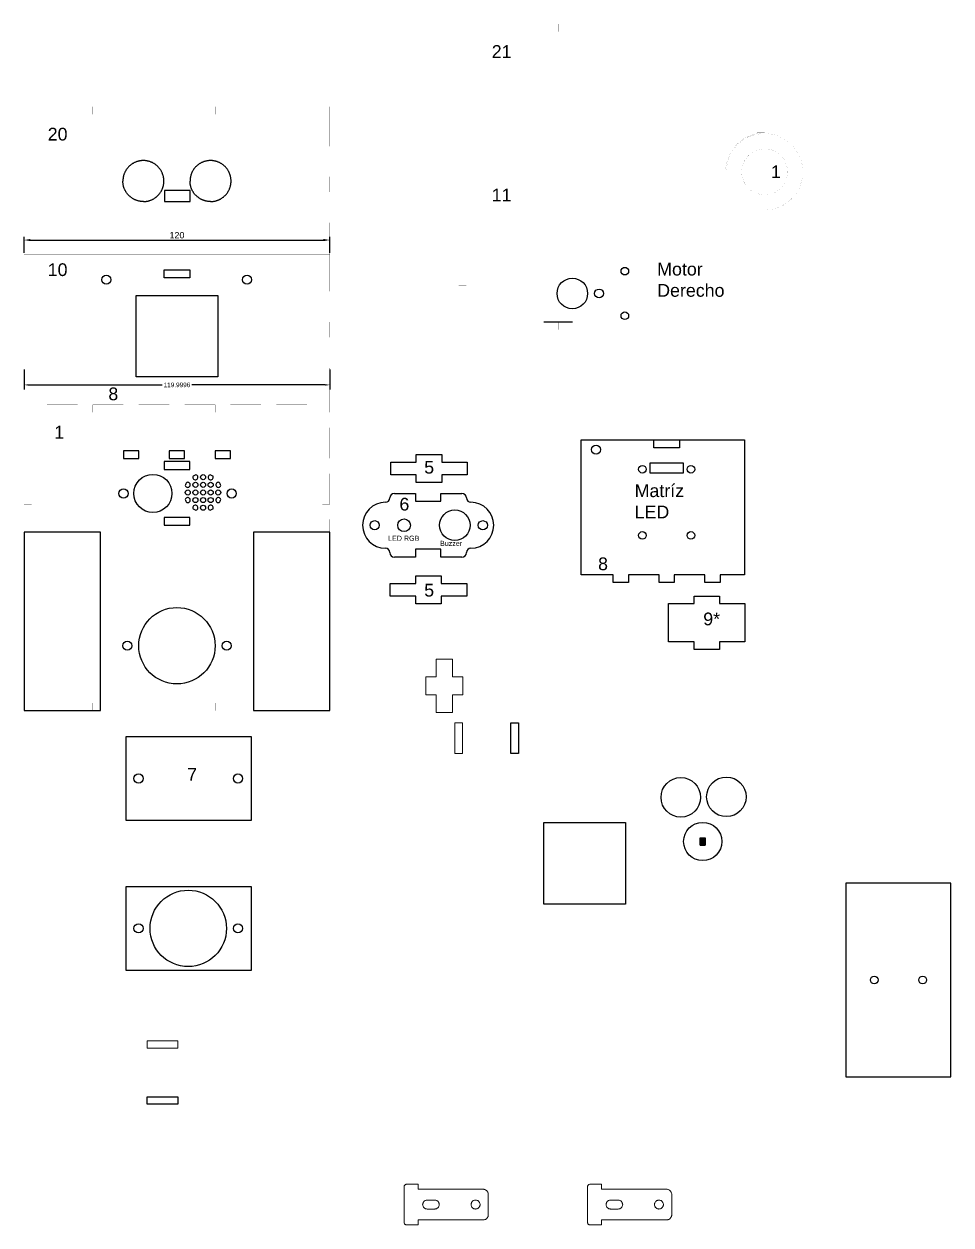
# Model space of a CAD drawing. Header units: millimetres. Extents: x 1937 to 3881, y 1046 to 2135.
# Drawn here: x 2409.4 to 2773.1, y 1142.7 to 1614.1 of the extents above; entities that cross this region are included whole.
import ezdxf

# ---------------------------------------------------------------- set-up
doc = ezdxf.new("R2010")
doc.units = ezdxf.units.MM
doc.layers.add('Layer 1', color=7, linetype='Continuous')
doc.layers.add('Make2D$visible$lines', color=7, linetype='Continuous', true_color=0x000000)
doc.styles.get("Standard").update_dxf_attribs({"font": 'arial.ttf'})
doc.dimstyles.new('ISO-25', dxfattribs={"dimtxt": 2.5, "dimasz": 2.5, "dimexe": 1.25, "dimexo": 0.625, "dimtad": 1, "dimtxsty": 'Standard', "dimcen": 2.5, "dimadec": 0, "dimazin": 0, "dimtfac": 1, "dimtmove": 0, "dimatfit": 3, "dimfxl": 1, "dimarcsym": 0})
doc.dimstyles.get("Standard").update_dxf_attribs({"dimtxt": 0.18, "dimasz": 0.18, "dimexe": 0.18, "dimexo": 0.0625, "dimgap": 0.09, "dimtad": 0, "dimtih": 1, "dimtoh": 1, "dimdec": 4, "dimzin": 0, "dimdsep": 46, "dimtxsty": 'Standard', "dimcen": 0.09, "dimadec": 0, "dimazin": 0, "dimtfac": 1, "dimtdec": 4, "dimtofl": 0, "dimtmove": 0, "dimatfit": 3, "dimfxl": 1, "dimtolj": 1, "dimtzin": 0, "dimarcsym": 0})

# ---------------------------------------------------------------- blocks, each defined once
blk = doc.blocks.new('*D1')
at = {"color": 0, "lineweight": -2, "transparency": 16777216}
for p, q in [((2409.38, 1478.47), (2409.38, 1470.61)), ((2529.38, 1478.47), (2529.38, 1470.61)), ((2411.18, 1472.41), (2463.52, 1472.41)), ((2527.58, 1472.41), (2475.24, 1472.41))]:
    blk.add_line(p, q, dxfattribs=at)
at = {"color": 0, "transparency": 16777216}
for points in [[(2411.18, 1472.71), (2411.18, 1472.11), (2409.38, 1472.41)], [(2527.58, 1472.71), (2527.58, 1472.11), (2529.38, 1472.41)]]:
    blk.add_solid(points, dxfattribs=at)
at = {"layer": 'Defpoints', "color": 0, "transparency": 16777216}
for p in [(2409.38, 1479.09), (2529.38, 1479.09), (2529.38, 1472.41)]:
    blk.add_point(p, dxfattribs=at)
at = {"color": 0, "transparency": 16777216, "insert": (2469.38, 1472.41), "char_height": 1.8, "attachment_point": 5}
blk.add_mtext('\\A1;119.9996', dxfattribs=at)
blk = doc.blocks.new('*D2')
at = {"color": 0, "lineweight": -2, "transparency": 16777216}
for p, q in [((2409.38, 1524.22), (2409.38, 1530.52)), ((2411.88, 1529.27), (2526.88, 1529.27)), ((2529.38, 1524.22), (2529.38, 1530.52))]:
    blk.add_line(p, q, dxfattribs=at)
at = {"color": 0, "transparency": 16777216}
for points in [[(2411.88, 1529.69), (2411.88, 1528.85), (2409.38, 1529.27)], [(2526.88, 1529.69), (2526.88, 1528.85), (2529.38, 1529.27)]]:
    blk.add_solid(points, dxfattribs=at)
at = {"layer": 'Defpoints', "color": 0, "transparency": 16777216}
for p in [(2529.38, 1529.27), (2409.38, 1523.59), (2529.38, 1523.59)]:
    blk.add_point(p, dxfattribs=at)
at = {"color": 0, "transparency": 16777216, "insert": (2469.38, 1531.16), "char_height": 2.5, "attachment_point": 5}
blk.add_mtext('120', dxfattribs=at)

msp = doc.modelspace()

# ---------------------------------------------------------------- hatches: boundary and pattern name
h = msp.add_hatch()
h.set_pattern_fill('PLASTI', color=5)
h.set_pattern_definition([(0, (2175.0358, 1384.6127), (0, 0.25), []), (0, (2175.0358, 1384.64395), (0, 0.25), []), (0, (2175.0358, 1384.6752), (0, 0.25), []), (0, (2175.0358, 1384.76895), (0, 0.25), [])])
h.paths.add_polyline_path([(2676.70358, 1294.6987), (2674.70358, 1294.6987), (2674.70358, 1291.6987), (2676.70358, 1291.6987)])
h = msp.add_hatch()
h.set_pattern_fill('HOUND', color=5)
h.set_pattern_definition([(0, (2175.03579, 1384.6127), (0.25, 0.0625), [1, -0.5]), (90, (2175.03579, 1384.6127), (-0.0625, -0.25), [1, -0.5])])
h.paths.add_polyline_path([(2676.70358, 1294.6987), (2674.70358, 1294.6987), (2674.70358, 1291.6987), (2676.70358, 1291.6987)])

# ---------------------------------------------------------------- linework, layer by layer
msp.add_line((2613.33431, 1497.15437), (2624.53431, 1497.15437))
at = {"color": 0, "const_width": 0.01764}
for points in [[(2699.98216, 1571.35437), (2696.98216, 1571.35437), (2696.98216, 1585.20337), (2699.98216, 1585.20337), (2699.98216, 1597.20537), (2696.98216, 1597.20537), (2696.98216, 1614.05437), (2690.98216, 1614.05437), (2690.98216, 1611.05437), (2678.98216, 1611.05437), (2678.98216, 1614.05437), (2672.98216, 1614.05437), (2672.98216, 1611.05437), (2660.98216, 1611.05437), (2660.98216, 1614.05437), (2654.98206, 1614.05437), (2654.98206, 1611.05437), (2642.98236, 1611.05437), (2642.98236, 1614.05437), (2636.98236, 1614.05437), (2636.98236, 1611.05437), (2624.98226, 1611.05437), (2624.98226, 1614.05437), (2618.98256, 1614.05437), (2618.98256, 1611.05437), (2606.98246, 1611.05437), (2606.98246, 1614.05437), (2600.98236, 1614.05437), (2600.98236, 1611.05437), (2588.98246, 1611.05437), (2588.98246, 1614.05437), (2582.98256, 1614.05437), (2582.98256, 1598.55437), (2579.98256, 1598.55437), (2579.98256, 1586.55437), (2582.98256, 1586.55437), (2582.98256, 1580.55437), (2579.98256, 1580.55437), (2579.98256, 1568.55437), (2582.98256, 1568.55437)], [(2529.37904, 1536.09698), (2526.37904, 1536.09698), (2526.37904, 1548.09498), (2529.37904, 1548.09498), (2529.37904, 1554.09598), (2526.37904, 1554.09598), (2526.37904, 1566.09798), (2529.37904, 1566.09798), (2529.37904, 1581.59498)], [(2684.68216, 1556.05437), (2684.68216, 1556.55537), (2684.81216, 1558.05637), (2685.20316, 1560.01437), (2685.84516, 1561.90637), (2686.48116, 1563.27137), (2686.73216, 1563.70337), (2686.85816, 1563.92137), (2687.26316, 1564.55837), (2687.84616, 1565.37237), (2688.48016, 1566.14437), (2689.16316, 1566.87337), (2689.89216, 1567.55637), (2690.66416, 1568.19037), (2691.47816, 1568.77337), (2692.11516, 1569.17837), (2692.33216, 1569.30437), (2692.76516, 1569.55437), (2694.12916, 1570.19137), (2696.02116, 1570.83337), (2697.98016, 1571.22337), (2699.48016, 1571.35437)], [(2409.37944, 1523.59498), (2529.37904, 1523.59498)], [(2412.37944, 1347.59298), (2418.37934, 1347.59298), (2418.37934, 1344.59398), (2430.37924, 1344.59398), (2430.37924, 1347.59298), (2436.37934, 1347.59298), (2436.37934, 1344.59398), (2448.37944, 1344.59398), (2448.37944, 1347.59298), (2454.37914, 1347.59298), (2454.37914, 1344.59398), (2466.37924, 1344.59398), (2466.37924, 1347.59298), (2472.37924, 1347.59298), (2472.37924, 1344.59398), (2484.37894, 1344.59398), (2484.37894, 1347.59298), (2490.37904, 1347.59298), (2490.37904, 1344.59398), (2502.37904, 1344.59398), (2502.37904, 1347.59298), (2508.37904, 1347.59298), (2508.37904, 1344.59398), (2520.37904, 1344.59398), (2520.37904, 1347.59298), (2526.37904, 1347.59298), (2526.37904, 1353.59298), (2529.37904, 1353.59298), (2529.37904, 1365.59498), (2526.37904, 1365.59498), (2526.37904, 1371.59598), (2529.37904, 1371.59598), (2529.37904, 1383.59398), (2526.37904, 1383.59398), (2526.37904, 1389.59398), (2529.37904, 1389.59398), (2529.37904, 1401.59598), (2526.37904, 1401.59598), (2526.37904, 1407.59298), (2529.37904, 1407.59298), (2529.37904, 1419.59398), (2526.37904, 1419.59398), (2526.37904, 1425.59498), (2529.37904, 1425.59498), (2529.37904, 1437.59298), (2526.37904, 1437.59298), (2526.37904, 1443.59398), (2529.37904, 1443.59398), (2529.37904, 1455.59498), (2526.37904, 1455.59498), (2526.37904, 1461.59298), (2520.37904, 1461.59298), (2520.37904, 1464.59498), (2508.37904, 1464.59498), (2508.37904, 1461.59298), (2502.37904, 1461.59298), (2502.37904, 1464.59498), (2490.37904, 1464.59498), (2490.37904, 1461.59298), (2484.37894, 1461.59298), (2484.37894, 1464.59498), (2472.37924, 1464.59498), (2472.37924, 1461.59298), (2466.37924, 1461.59298), (2466.37924, 1464.59498), (2454.37914, 1464.59498), (2454.37914, 1461.59298), (2448.37944, 1461.59298), (2448.37944, 1464.59498), (2436.37934, 1464.59498), (2436.37934, 1461.59298), (2430.37924, 1461.59298), (2430.37924, 1464.59498), (2418.37934, 1464.59498), (2418.37934, 1461.59298), (2412.37944, 1461.59298), (2412.37944, 1455.59498), (2409.37944, 1455.59498), (2409.37944, 1443.59398), (2412.37944, 1443.59398), (2412.37944, 1437.59298), (2409.37944, 1437.59298), (2409.37944, 1425.59498), (2412.37944, 1425.59498), (2412.37944, 1419.59398), (2409.37944, 1419.59398), (2409.37944, 1407.59298), (2412.37944, 1407.59298), (2412.37944, 1401.59598), (2409.37944, 1401.59598), (2409.37944, 1389.59398), (2412.37944, 1389.59398), (2412.37944, 1383.59398), (2409.37944, 1383.59398), (2409.37944, 1371.59598), (2412.37944, 1371.59598), (2412.37944, 1365.59498), (2409.37944, 1365.59498), (2409.37944, 1353.59298), (2412.37944, 1353.59298), (2412.37944, 1347.59298)]]:
    msp.add_lwpolyline(points, dxfattribs=at)
at = {"color": 0}
for points in [[(2529.37904, 1581.59498, 0.01764, 0.01764, 0), (2520.37914, 1581.59498, 0.01764, 0.01764, 0), (2520.37914, 1578.59698, 0.01764, 0.01764, 0), (2508.37924, 1578.59698, 0.01764, 0.01764, 0), (2508.37924, 1581.59498, 0.01764, 0.01764, 0), (2502.37914, 1581.59498, 0.01764, 0.01764, 0), (2502.37914, 1578.59698, 0.01764, 0.01764, 0), (2490.37904, 1578.59698, 0.01764, 0.01764, 0), (2490.37904, 1581.59498, 0.01764, 0.01764, 0), (2484.37934, 1581.59498, 0.01764, 0.01764, 0), (2484.37934, 1578.59698, 0.01764, 0.01764, 0), (2472.37924, 1578.59698, 0.01764, 0.01764, 0), (2472.37924, 1581.59498, 0.01764, 0.01764, 0), (2466.37924, 1581.59498, 0.01764, 0.01764, 0), (2466.37924, 1578.59698, 0.01764, 0.01764, 0), (2454.37954, 1578.59698, 0.01764, 0.01764, 0), (2454.37954, 1581.59498, 0.01764, 0.01764, 0), (2448.37944, 1581.59498, 0.01764, 0.01764, 0), (2448.37944, 1578.59698, 0.01764, 0.01764, 0), (2436.37944, 1578.59698, 0.01764, 0.01764, 0), (2436.37944, 1581.59498, 0.01764, 0.01764, 0), (2430.37944, 1581.59498, 0.01764, 0.01764, 0), (2430.37944, 1578.59698, 0.01764, 0.01764, 0), (2418.37944, 1578.59698, 0.01764, 0.01764, 0), (2418.37944, 1581.59498, 0.01764, 0.01764, 0), (2409.37944, 1581.59498, 0.01764, 0.01764, 0), (2409.37944, 1566.09798, 0.01764, 0.01764, 0), (2412.37944, 1566.09798, 0.01764, 0.01764, 0), (2412.37944, 1554.09598, 0.01764, 0.01764, 0), (2409.37944, 1554.09598, 0.01764, 0.01764, 0), (2409.37944, 1548.09498, 0.01764, 0.01764, 0), (2412.37944, 1548.09498, 0.01764, 0.01764, 0), (2412.37944, 1536.09698, 0.01764, 0.01764, 0), (2409.37944, 1536.09698, 0.01764, 0.01764, 0)], [(2582.98256, 1568.55437, 0.01764, 0.01764, 0), (2582.98256, 1541.55537, 0.01764, 0.01764, 0), (2579.98256, 1541.55537, 0.01764, 0.01764, 0), (2579.98256, 1529.55337, 0.01764, 0.01764, 0), (2582.98256, 1529.55337, 0.01764, 0.01764, 0), (2582.98256, 1523.55437, 0.01764, 0.01764, 0), (2579.98256, 1523.55437, 0.01764, 0.01764, 0), (2579.98256, 1511.55537, 0.01764, 0.01764, 0), (2582.98256, 1511.55537, 0.01764, 0.01764, 0), (2582.98256, 1494.05437, 0.01764, 0.01764, 0), (2588.98246, 1494.05437, 0.01764, 0.01764, 0), (2588.98246, 1497.05437, 0.01764, 0.01764, 0), (2600.98236, 1497.05437, 0.01764, 0.01764, 0), (2600.98236, 1494.05437, 0.01764, 0.01764, 0), (2606.98246, 1494.05437, 0.01764, 0.01764, 0), (2606.98246, 1497.05437, 0.01764, 0.01764, 0), (2618.98256, 1497.05437, 0.01764, 0.01764, 0), (2618.98256, 1494.05437, 0.01764, 0.01764, 0), (2624.98226, 1494.05437, 0.01764, 0.01764, 0), (2624.98226, 1497.05437, 0.01764, 0.01764, 0), (2636.98236, 1497.05437, 0.01764, 0.01764, 0), (2636.98236, 1494.05437, 0.01764, 0.01764, 0), (2642.98236, 1494.05437, 0.01764, 0.01764, 0), (2642.98236, 1497.05437, 0.01764, 0.01764, 0), (2654.98206, 1497.05437, 0.01764, 0.01764, 0), (2654.98206, 1494.05437, 0.01764, 0.01764, 0), (2660.98216, 1494.05437, 0.01764, 0.01764, 0), (2660.98216, 1497.05437, 0.01764, 0.01764, 0), (2672.98216, 1497.05437, 0.01764, 0.01764, 0), (2672.98216, 1494.05437, 0.01764, 0.01764, 0), (2678.98216, 1494.05437, 0.01764, 0.01764, 0), (2678.98216, 1497.05437, 0.01764, 0.01764, 0), (2690.98216, 1497.05437, 0.01764, 0.01764, 0), (2690.98216, 1494.05437, 0.01764, 0.01764, 0), (2696.98216, 1494.05437, 0.01764, 0.01764, 0), (2696.98216, 1504.05437, 0.01764, 0.01764, 0), (2699.98216, 1504.05437, 0.01764, 0.01764, 0), (2699.98216, 1516.05437, 0.01764, 0.01764, 0), (2696.98216, 1516.05437, 0.01764, 0.01764, 0), (2696.98216, 1522.05437, 0.01764, 0.01764, 0), (2699.98216, 1522.05437, 0.01764, 0.01764, 0), (2699.98216, 1534.05437, 0.01764, 0.01764, 0), (2696.98216, 1534.05437, 0.01764, 0.01764, 0), (2696.98216, 1541.05437, 0.01764, 0.01764, 0), (2700.53316, 1541.05437, 0.01764, 0.01764, 0), (2702.18816, 1541.21937, 0.01764, 0.01764, 0), (2704.33516, 1541.70137, 0.01764, 0.01764, 0), (2706.38816, 1542.49237, 0.01764, 0.01764, 0), (2707.85616, 1543.27637, 0.01764, 0.01764, 0), (2708.31516, 1543.58237, 0.01764, 0.01764, 0), (2708.77216, 1543.88937, 0.01764, 0.01764, 0), (2710.05816, 1544.94537, 0.01764, 0.01764, 0), (2711.57516, 1546.53937, 0.01764, 0.01764, 0), (2712.84316, 1548.33737, 0.01764, 0.01764, 0), (2713.62916, 1549.80537, 0.01764, 0.01764, 0), (2713.83916, 1550.31337, 0.01764, 0.01764, 0), (2714.05016, 1550.82337, 0.01764, 0.01764, 0), (2714.53316, 1552.41537, 0.01764, 0.01764, 0), (2714.90916, 1554.58437, 0.01764, 0.01764, 0), (2714.96416, 1556.78537, 0.01764, 0.01764, 0), (2714.80116, 1558.44037, 0.01764, 0.01764, 0), (2714.69416, 1558.98037, 0.01764, 0.01764, 0), (2714.58616, 1559.52237, 0.01764, 0.01764, 0), (2714.10316, 1561.11337, 0.01764, 0.01764, 0), (2713.21016, 1563.12537, 0.01764, 0.01764, 0), (2712.03316, 1564.98637, 0.01764, 0.01764, 0), (2710.97716, 1566.27137, 0.01764, 0.01764, 0), (2710.58916, 1566.66137, 0.01764, 0.01764, 0), (2710.19716, 1567.05137, 0.01764, 0.01764, 0), (2708.91216, 1568.10737, 0.01764, 0.01764, 0), (2707.05316, 1569.28337, 0.01764, 0.01764, 0), (2705.04116, 1570.17537, 0.01764, 0.01764, 0), (2703.44916, 1570.65937, 0.01764, 0.01764, 0), (2702.90916, 1570.76637, 0.01764, 0.01764, 0), (2702.36716, 1570.87437, 0.01764, 0.01764, 0), (2700.71116, 1571.03837, 0.01764, 0.01764, 0), (2698.51016, 1570.98337, 0.01764, 0.01764, 0), (2696.34116, 1570.60637, 0.01764, 0.01764, 0), (2694.75016, 1570.12337, 0.01764, 0.01764, 0), (2694.24116, 1569.91237, 0.01764, 0.01764, 0), (2693.73116, 1569.70137, 0.01764, 0.01764, 0), (2692.26316, 1568.91737, 0.01764, 0.01764, 0), (2690.46516, 1567.64937, 0.01764, 0.01764, 0), (2688.87116, 1566.13237, 0.01764, 0.01764, 0), (2687.81516, 1564.84637, 0.01764, 0.01764, 0), (2687.50916, 1564.38837, 0.01764, 0.01764, 0), (2687.20216, 1563.93037, 0.01764, 0.01764, 0), (2686.41816, 1562.46237, 0.01764, 0.01764, 0), (2685.62716, 1560.40937, 0.01764, 0.01764, 0), (2685.14416, 1558.26237, 0.01764, 0.01764, 0), (2684.98216, 1556.60737, 0.01764, 0.01764, 0), (2684.98216, 1556.05437, 0.01764, 0.01764, 0), (2582.98256, 1556.05437, 0.01764, 0.01764, 0)], [(2690.98216, 1556.37637, 0.01764, 0.01764, 0), (2691.07316, 1557.33937, 0.01764, 0.01764, 0), (2691.34616, 1558.59037, 0.01764, 0.01764, 0), (2691.79416, 1559.79037, 0.01764, 0.01764, 0), (2692.23716, 1560.65037, 0.01764, 0.01764, 0), (2692.41116, 1560.92037, 0.01764, 0.01764, 0), (2692.49816, 1561.05737, 0.01764, 0.01764, 0), (2692.77916, 1561.45137, 0.01764, 0.01764, 0), (2693.18116, 1561.95137, 0.01764, 0.01764, 0), (2693.62016, 1562.41937, 0.01764, 0.01764, 0), (2694.08816, 1562.85737, 0.01764, 0.01764, 0), (2694.58716, 1563.25937, 0.01764, 0.01764, 0), (2695.11316, 1563.62437, 0.01764, 0.01764, 0), (2695.66616, 1563.95337, 0.01764, 0.01764, 0), (2696.09616, 1564.17537, 0.01764, 0.01764, 0), (2696.24316, 1564.24137, 0.01764, 0.01764, 0), (2696.53416, 1564.37537, 0.01764, 0.01764, 0), (2697.44916, 1564.69237, 0.01764, 0.01764, 0), (2698.70016, 1564.96337, 0.01764, 0.01764, 0), (2699.97816, 1565.05437, 0.01764, 0.01764, 0), (2700.94416, 1565.00737, 0.01764, 0.01764, 0), (2701.26216, 1564.96237, 0.01764, 0.01764, 0), (2701.42116, 1564.94037, 0.01764, 0.01764, 0), (2701.89716, 1564.84837, 0.01764, 0.01764, 0), (2702.52016, 1564.68937, 0.01764, 0.01764, 0), (2703.12816, 1564.48737, 0.01764, 0.01764, 0), (2703.72116, 1564.24137, 0.01764, 0.01764, 0), (2704.29316, 1563.95537, 0.01764, 0.01764, 0), (2704.84516, 1563.62837, 0.01764, 0.01764, 0), (2705.37316, 1563.26137, 0.01764, 0.01764, 0), (2705.75316, 1562.96337, 0.01764, 0.01764, 0), (2705.87616, 1562.85737, 0.01764, 0.01764, 0), (2705.99716, 1562.75237, 0.01764, 0.01764, 0), (2706.34716, 1562.41737, 0.01764, 0.01764, 0), (2706.78516, 1561.94737, 0.01764, 0.01764, 0), (2707.18816, 1561.44737, 0.01764, 0.01764, 0), (2707.55316, 1560.92037, 0.01764, 0.01764, 0), (2707.88016, 1560.37037, 0.01764, 0.01764, 0), (2708.16616, 1559.79737, 0.01764, 0.01764, 0), (2708.41316, 1559.20337, 0.01764, 0.01764, 0), (2708.57116, 1558.74637, 0.01764, 0.01764, 0), (2708.61716, 1558.59037, 0.01764, 0.01764, 0), (2708.70616, 1558.28337, 0.01764, 0.01764, 0), (2708.89016, 1557.33237, 0.01764, 0.01764, 0), (2708.98116, 1556.05437, 0.01764, 0.01764, 0), (2708.89016, 1554.77737, 0.01764, 0.01764, 0), (2708.70616, 1553.82837, 0.01764, 0.01764, 0), (2708.61716, 1553.51937, 0.01764, 0.01764, 0), (2708.57116, 1553.36437, 0.01764, 0.01764, 0), (2708.41316, 1552.90737, 0.01764, 0.01764, 0), (2708.16616, 1552.31337, 0.01764, 0.01764, 0), (2707.88016, 1551.74037, 0.01764, 0.01764, 0), (2707.55316, 1551.18937, 0.01764, 0.01764, 0), (2707.18816, 1550.66337, 0.01764, 0.01764, 0), (2706.78516, 1550.16337, 0.01764, 0.01764, 0), (2706.34716, 1549.69337, 0.01764, 0.01764, 0), (2705.99716, 1549.35937, 0.01764, 0.01764, 0), (2705.87616, 1549.25237, 0.01764, 0.01764, 0), (2705.75316, 1549.14837, 0.01764, 0.01764, 0), (2705.37316, 1548.84937, 0.01764, 0.01764, 0), (2704.84516, 1548.48237, 0.01764, 0.01764, 0), (2704.29316, 1548.15437, 0.01764, 0.01764, 0), (2703.72116, 1547.86737, 0.01764, 0.01764, 0), (2703.12816, 1547.62237, 0.01764, 0.01764, 0), (2702.52016, 1547.42037, 0.01764, 0.01764, 0), (2701.89716, 1547.26137, 0.01764, 0.01764, 0), (2701.42116, 1547.16937, 0.01764, 0.01764, 0), (2700.94416, 1547.10037, 0.01764, 0.01764, 0), (2699.97816, 1547.05537, 0.01764, 0.01764, 0), (2698.70016, 1547.14737, 0.01764, 0.01764, 0), (2697.44916, 1547.41837, 0.01764, 0.01764, 0), (2696.53416, 1547.73537, 0.01764, 0.01764, 0), (2696.24316, 1547.86737, 0.01764, 0.01764, 0), (2696.09616, 1547.93537, 0.01764, 0.01764, 0), (2695.66616, 1548.15737, 0.01764, 0.01764, 0), (2695.11316, 1548.48537, 0.01764, 0.01764, 0), (2694.58716, 1548.85237, 0.01764, 0.01764, 0), (2694.08816, 1549.25237, 0.01764, 0.01764, 0), (2693.62016, 1549.68937, 0.01764, 0.01764, 0), (2693.18116, 1550.15837, 0.01764, 0.01764, 0), (2692.77916, 1550.66037, 0.01764, 0.01764, 0), (2692.49816, 1551.05437, 0.01764, 0.01764, 0), (2692.23716, 1551.45937, 0.01764, 0.01764, 0), (2691.79416, 1552.31937, 0.01764, 0.01764, 0), (2691.34616, 1553.51937, 0.01764, 0.01764, 0), (2691.07316, 1554.77237, 0.01764, 0.01764, 0), (2690.98216, 1555.73537, 0.01764, 0.01764, 0), (2690.98216, 1556.37637, 0, 0, 0)], [(2699.98216, 1563.57937, 0.01764, 0.01764, 0), (2699.98216, 1556.05437, 0.01764, 0.01764, 0), (2696.98216, 1556.05437, 0.01764, 0.01764, 0), (2696.98216, 1563.57937, 0.01764, 0.01764, 0), (2699.98216, 1563.57937, 0, 0, 0)], [(2409.37944, 1536.09698, 0.01764, 0.01764, 0), (2409.37944, 1509.09498, 0.01764, 0.01764, 0), (2412.37944, 1509.09498, 0.01764, 0.01764, 0), (2412.37944, 1497.09498, 0.01764, 0.01764, 0), (2409.37944, 1497.09498, 0.01764, 0.01764, 0), (2409.37944, 1491.09498, 0.01764, 0.01764, 0), (2412.37944, 1491.09498, 0.01764, 0.01764, 0), (2412.37944, 1479.09498, 0.01764, 0.01764, 0), (2409.37944, 1479.09498, 0.01764, 0.01764, 0), (2409.37944, 1461.59598, 0.01764, 0.01764, 0), (2418.37934, 1461.59598, 0, 0, 0)], [(2520.37904, 1461.59598, 0.01764, 0.01764, 0), (2529.37904, 1461.59598, 0.01764, 0.01764, 0), (2529.37904, 1479.09498, 0.01764, 0.01764, 0), (2526.37904, 1479.09498, 0.01764, 0.01764, 0), (2526.37904, 1491.09498, 0.01764, 0.01764, 0), (2529.37904, 1491.09498, 0.01764, 0.01764, 0), (2529.37904, 1497.09498, 0.01764, 0.01764, 0), (2526.37904, 1497.09498, 0.01764, 0.01764, 0), (2526.37904, 1509.09498, 0.01764, 0.01764, 0), (2529.37904, 1509.09498, 0.01764, 0.01764, 0), (2529.37904, 1536.09698, 0, 0, 0)], [(2430.37924, 1461.59598, 0.01764, 0.01764, 0), (2436.37934, 1461.59598, 0.01764, 0.01764, 0)], [(2448.37944, 1461.59598, 0.01764, 0.01764, 0), (2454.37914, 1461.59598, 0.01764, 0.01764, 0)], [(2466.37924, 1461.59598, 0.01764, 0.01764, 0), (2472.37924, 1461.59598, 0.01764, 0.01764, 0)], [(2484.37894, 1461.59598, 0.01764, 0.01764, 0), (2490.37904, 1461.59598, 0.01764, 0.01764, 0)], [(2502.37904, 1461.59598, 0.01764, 0.01764, 0), (2508.37904, 1461.59598, 0.01764, 0.01764, 0)]]:
    msp.add_lwpolyline(points, format="xyseb", dxfattribs=at)
for points in [[(2474.53485, 1548.67964), (2464.45431, 1548.67964), (2464.45431, 1544.4553), (2474.53485, 1544.4553)], [(2449.51453, 1334.42923), (2498.51453, 1334.42923), (2498.51453, 1301.42923), (2449.51453, 1301.42923)], [(2449.51453, 1275.58922), (2498.51453, 1275.58922), (2498.51453, 1242.58922), (2449.51453, 1242.58922)]]:
    msp.add_lwpolyline(points, close=True, dxfattribs=at)
for points in [[(2464.37924, 1517.51632), (2474.37924, 1517.51632), (2474.37924, 1514.41632), (2464.37924, 1514.41632), (2464.37924, 1517.51632)], [(2628.05011, 1397.89844), (2628.05011, 1450.81979), (2692.05011, 1450.81829), (2692.05011, 1397.89994), (2682.54991, 1397.89994), (2682.54991, 1394.89794), (2676.54981, 1394.89794), (2676.54981, 1397.89994), (2664.55011, 1397.89694), (2664.55011, 1394.89794), (2658.55011, 1394.89794), (2658.55011, 1397.89694), (2646.55001, 1397.89994), (2646.55001, 1394.89794), (2640.55031, 1394.89794), (2640.55031, 1397.89694), (2628.05011, 1397.89844)], [(2656.55011, 1450.81829), (2666.55011, 1450.81829), (2666.55011, 1447.71829), (2656.55011, 1447.71829), (2656.55011, 1450.81829)], [(2448.37944, 1446.58648), (2448.37944, 1443.58748), (2454.37914, 1443.58748), (2454.37914, 1446.58948), (2448.37944, 1446.59098)], [(2466.37924, 1446.58648), (2466.37924, 1443.58748), (2472.37894, 1443.58748), (2472.37894, 1446.58948), (2466.37924, 1446.59098)], [(2484.37894, 1446.58948), (2484.37894, 1443.59048), (2490.37864, 1443.59048), (2490.37864, 1446.59248), (2484.37894, 1446.59398)], [(2553.28968, 1442.14512), (2563.28968, 1442.14512), (2563.28968, 1445.14512), (2573.28968, 1445.14512), (2573.28968, 1442.14512), (2583.28968, 1442.14512), (2583.28968, 1437.14512), (2573.28968, 1437.14512), (2573.28968, 1434.14512), (2563.28968, 1434.14512), (2563.28968, 1437.14512), (2553.28968, 1437.14512), (2553.28968, 1442.14512)], [(2464.37924, 1442.30316), (2464.37924, 1439.20316), (2474.37924, 1439.20316), (2474.37924, 1442.30316), (2464.37924, 1442.30316)], [(2554.71067, 1429.83163), (2562.96067, 1429.83163)], [(2562.96067, 1429.83163), (2562.96067, 1426.73163), (2572.96067, 1426.73163), (2572.96067, 1429.83163)], [(2572.96067, 1429.83163), (2581.21067, 1429.83163)], [(2464.37924, 1420.40316), (2464.37924, 1417.30316), (2474.37924, 1417.30316), (2474.37924, 1420.40316), (2464.37924, 1420.40316)], [(2562.96067, 1404.83163), (2554.71067, 1404.83163)], [(2562.96067, 1407.93163), (2562.96067, 1404.83163)], [(2572.96067, 1404.83163), (2572.96067, 1407.93163), (2562.96067, 1407.93163)], [(2581.21067, 1404.83163), (2572.96067, 1404.83163)], [(2553.06996, 1394.47683), (2563.06996, 1394.47683), (2563.06996, 1397.47683), (2573.06996, 1397.47683), (2573.06996, 1394.47683), (2583.06996, 1394.47683), (2583.06996, 1389.47683), (2573.06996, 1389.47683), (2573.06996, 1386.47683), (2563.06996, 1386.47683), (2563.06996, 1389.47683), (2553.06996, 1389.47683), (2553.06996, 1394.47683)], [(2662.27942, 1386.55169), (2672.27942, 1386.55169), (2672.27942, 1389.55069), (2682.27942, 1389.55069), (2682.27912, 1386.55169), (2692.27912, 1386.55169), (2692.27942, 1371.55169), (2682.27942, 1371.55169), (2682.27942, 1368.55169), (2672.27942, 1368.55169), (2672.27942, 1371.55169), (2662.27942, 1371.55169), (2662.27942, 1386.55169)]]:
    msp.add_lwpolyline(points, dxfattribs=at)
for points in [[(2453.37924, 1507.51632), (2485.37924, 1507.51632), (2485.37924, 1475.51632), (2453.37924, 1475.51632), (2453.37924, 1507.51632)], [(2655.05011, 1441.81829), (2668.05011, 1441.81829), (2668.05011, 1437.81829), (2655.05011, 1437.81829), (2655.05011, 1441.81829)], [(2409.37944, 1414.59398), (2409.37944, 1344.59398), (2439.37944, 1344.59398), (2439.37944, 1414.59398), (2409.37944, 1414.59398)], [(2499.37904, 1414.59398), (2499.37904, 1344.59398), (2529.37904, 1344.59398), (2529.37904, 1414.59398), (2499.37904, 1414.59398)], [(2600.43432, 1327.80132), (2600.43432, 1339.83105), (2603.43432, 1339.83105), (2603.43432, 1327.80132), (2600.43432, 1327.80132)], [(2731.91821, 1276.83525), (2731.91821, 1200.83525), (2773.11821, 1200.83525), (2773.11821, 1276.83525), (2731.91821, 1276.83525)], [(2457.63378, 1193.03773), (2469.66351, 1193.03773), (2469.66351, 1190.03773), (2457.63378, 1190.03773), (2457.63378, 1193.03773)]]:
    msp.add_lwpolyline(points)
at = {"color": 4}
msp.add_lwpolyline([(2613.4017, 1300.64816), (2645.4017, 1300.64816), (2645.4017, 1268.64816), (2613.4017, 1268.64816), (2613.4017, 1300.64816)], dxfattribs=at)
at = {"color": 5}
msp.add_lwpolyline([(2674.70358, 1294.6987), (2676.70358, 1294.6987), (2676.70358, 1291.6987), (2674.70358, 1291.6987), (2674.70358, 1294.6987)], dxfattribs=at)
for centre, radius in [((2645.13431, 1517.05437), 1.5), ((2624.53431, 1508.30437), 6), ((2635.03431, 1508.30437), 1.75), ((2645.13431, 1499.55437), 1.5), ((2652.05011, 1439.31829), 1.5), ((2671.05011, 1439.31829), 1.5), ((2476.61123, 1433.19144), 1), ((2479.61123, 1436.19144), 1), ((2479.61123, 1433.19144), 1), ((2482.61123, 1433.19144), 1), ((2473.61123, 1430.19144), 1), ((2476.61123, 1430.19144), 1), ((2479.61123, 1430.19144), 1), ((2482.61123, 1430.19144), 1), ((2485.61123, 1430.19144), 1), ((2476.61123, 1427.19144), 1), ((2479.61123, 1427.19144), 1), ((2479.61123, 1424.19144), 1), ((2482.61123, 1427.19144), 1), ((2652.05011, 1413.31829), 1.5), ((2671.05011, 1413.31829), 1.5), ((2469.37924, 1370.04392), 15), ((2473.81155, 1259.08922), 15), ((2743.01821, 1238.83525), 1.5), ((2762.01821, 1238.83525), 1.5)]:
    msp.add_circle(centre, radius)
at = {"color": 0}
for centre, radius in [((2441.67924, 1513.693), 1.8), ((2496.87924, 1513.693), 1.8), ((2633.85011, 1446.99497), 1.8), ((2448.39423, 1429.80316), 1.8), ((2490.82616, 1429.80316), 1.8), ((2546.97566, 1417.33163), 1.8), ((2558.51117, 1417.33163), 2.5), ((2578.4171, 1417.33163), 6), ((2589.40759, 1417.33163), 1.8), ((2449.87924, 1370.04392), 1.8), ((2488.87924, 1370.04392), 1.8), ((2454.31155, 1317.92923), 1.8), ((2493.31155, 1317.92923), 1.8), ((2454.31155, 1259.08922), 1.8), ((2493.31155, 1259.08922), 1.8)]:
    msp.add_circle(centre, radius, dxfattribs=at)
at = {"color": 0, "linetype": 'ByBlock'}
msp.add_circle((2459.92973, 1429.80316), 7.5, dxfattribs=at)
at = {"color": 4, "linetype": 'ByBlock'}
for centre, radius in [((2667.08288, 1310.53179), 7.75), ((2684.97382, 1310.73269), 7.75), ((2675.70358, 1293.1987), 7.5)]:
    msp.add_circle(centre, radius, dxfattribs=at)
for centre, start, end in [((2473.61123, 1433.19144), 193.6177369, 113.2521607), ((2476.61123, 1436.19144), 156.7478393, 76.3822631), ((2482.61123, 1436.19144), 103.6177369, 23.2521607), ((2485.61123, 1433.19144), 66.7478393, 346.3822631), ((2473.61123, 1427.19144), 246.7478393, 166.3822631), ((2476.61123, 1424.19144), 283.6177369, 203.2521607), ((2482.61123, 1424.19144), 336.7478393, 256.3822631), ((2485.61123, 1427.19144), 13.6177369, 293.2521607)]:
    msp.add_arc(centre, 1, start, end)
at = {"color": 0, "linetype": 'ByBlock'}
for start, end in [(148.4996677, 158.3702299), (111.6297701, 121.5003323), (58.4996677, 68.3702299), (21.6297701, 31.5003323), (201.6297701, 211.5003323), (238.4996677, 248.3702299), (291.6297701, 301.5003323), (328.4996677, 338.3702299)]:
    msp.add_arc((2479.61123, 1430.19144), 7.5, start, end, dxfattribs=at)
at = {"color": 0}
for centre, radius, start, end in [((2554.71067, 1428.08163), 1.75, 90, 180), ((2581.21067, 1428.08163), 1.75, 0, 90), ((2551.21067, 1417.33163), 9, 90, 270), ((2551.21067, 1428.08163), 1.75, 270, 0), ((2584.71067, 1428.08163), 1.75, 180, 270), ((2584.71067, 1417.33163), 9, 270, 90), ((2551.21067, 1406.58163), 1.75, 0, 90), ((2554.71067, 1406.58163), 1.75, 180, 270), ((2581.21067, 1406.58163), 1.75, 270, 0), ((2584.71067, 1406.58163), 1.75, 90, 180)]:
    msp.add_arc(centre, radius, start, end, dxfattribs=at)
at = {"layer": 'Layer 1', "lineweight": 0}
for points in [[(2577.53903, 1364.80769), (2577.53903, 1357.8227), (2581.56071, 1357.8227), (2581.56071, 1350.80241), (2577.53903, 1350.80241), (2577.53903, 1343.81744), (2571.04793, 1343.81744), (2571.04793, 1350.80241), (2567.06153, 1350.80241), (2567.06153, 1357.8227), (2571.04793, 1357.8227), (2571.04793, 1364.80769), (2577.53903, 1364.80769)], [(2581.45488, 1339.83105), (2581.45488, 1327.80132), (2578.45627, 1327.80132), (2578.45627, 1339.83105), (2581.45488, 1339.83105)], [(2469.66351, 1212.01717), (2457.63378, 1212.01717), (2457.63378, 1215.01578), (2469.66351, 1215.01578), (2469.66351, 1212.01717)], [(2591.51558, 1155.13088), (2591.44502, 1155.34256), (2591.37446, 1155.55422), (2591.26863, 1155.73061), (2591.12753, 1155.94227), (2590.98641, 1156.08339), (2590.81003, 1156.25978), (2590.63364, 1156.36561), (2590.42198, 1156.47143), (2590.2103, 1156.57728), (2589.99864, 1156.64782), (2589.78696, 1156.68311), (2589.5753, 1156.68311), (2564.06947, 1156.68311), (2564.06947, 1158.69395), (2559.55392, 1158.69395), (2559.37753, 1158.65866), (2559.20115, 1158.62339), (2559.06003, 1158.55283), (2558.91891, 1158.447), (2558.77781, 1158.34117), (2558.70725, 1158.20005), (2558.60142, 1158.02366), (2558.56613, 1157.84728), (2558.56613, 1157.67089), (2558.56613, 1143.66561), (2558.56613, 1143.52451), (2558.60142, 1143.34812), (2558.70725, 1143.17173), (2558.77781, 1143.03061), (2558.91891, 1142.92478), (2559.06003, 1142.81895), (2559.20115, 1142.74839), (2559.37753, 1142.7131), (2559.55392, 1142.67783), (2564.06947, 1142.67783), (2564.06947, 1144.68867), (2589.5753, 1144.68867), (2589.78696, 1144.68867), (2589.99864, 1144.72394), (2590.2103, 1144.7945), (2590.42198, 1144.86506), (2590.63364, 1145.00616), (2590.81003, 1145.11201), (2590.98641, 1145.25311), (2591.12753, 1145.42949), (2591.26863, 1145.60588), (2591.37446, 1145.81756), (2591.44502, 1146.02922), (2591.51558, 1146.24088), (2591.55085, 1146.45256), (2591.55085, 1146.69951), (2591.55085, 1154.67228), (2591.55085, 1154.91922), (2591.51558, 1155.13088)], [(2663.48225, 1155.13088), (2663.41169, 1155.34256), (2663.34113, 1155.55422), (2663.2353, 1155.73061), (2663.0942, 1155.94227), (2662.95308, 1156.08339), (2662.77669, 1156.25978), (2662.6003, 1156.36561), (2662.38865, 1156.47143), (2662.17697, 1156.57728), (2661.96531, 1156.64782), (2661.75363, 1156.68311), (2661.54197, 1156.68311), (2636.03614, 1156.68311), (2636.03614, 1158.69395), (2631.52059, 1158.69395), (2631.3442, 1158.65866), (2631.16781, 1158.62339), (2631.02669, 1158.55283), (2630.88557, 1158.447), (2630.74447, 1158.34117), (2630.67391, 1158.20005), (2630.56809, 1158.02366), (2630.53279, 1157.84728), (2630.53279, 1157.67089), (2630.53279, 1143.66561), (2630.53279, 1143.52451), (2630.56809, 1143.34812), (2630.67391, 1143.17173), (2630.74447, 1143.03061), (2630.88557, 1142.92478), (2631.02669, 1142.81895), (2631.16781, 1142.74839), (2631.3442, 1142.7131), (2631.52059, 1142.67783), (2636.03614, 1142.67783), (2636.03614, 1144.68867), (2661.54197, 1144.68867), (2661.75363, 1144.68867), (2661.96531, 1144.72394), (2662.17697, 1144.7945), (2662.38865, 1144.86506), (2662.6003, 1145.00616), (2662.77669, 1145.11201), (2662.95308, 1145.25311), (2663.0942, 1145.42949), (2663.2353, 1145.60588), (2663.34113, 1145.81756), (2663.41169, 1146.02922), (2663.48225, 1146.24088), (2663.51752, 1146.45256), (2663.51752, 1146.69951), (2663.51752, 1154.67228), (2663.51752, 1154.91922), (2663.48225, 1155.13088)], [(2572.28919, 1150.47421), (2572.25392, 1150.26255), (2572.18336, 1150.0509), (2572.1128, 1149.87451), (2572.00697, 1149.69812), (2571.86585, 1149.52173), (2571.72476, 1149.38061), (2571.54837, 1149.23949), (2571.37198, 1149.13366), (2571.19559, 1149.0631), (2570.98391, 1148.99256), (2570.77225, 1148.95727), (2570.56057, 1148.922), (2567.56196, 1148.922), (2567.3503, 1148.95727), (2567.13865, 1148.99256), (2566.92697, 1149.0631), (2566.75058, 1149.13366), (2566.57419, 1149.23949), (2566.3978, 1149.38061), (2566.2567, 1149.52173), (2566.11558, 1149.69812), (2566.00975, 1149.87451), (2565.93919, 1150.0509), (2565.86863, 1150.26255), (2565.83336, 1150.47421), (2565.79807, 1150.68589), (2565.83336, 1150.89755), (2565.86863, 1151.10923), (2565.93919, 1151.28562), (2566.00975, 1151.49728), (2566.11558, 1151.67366), (2566.2567, 1151.85005), (2566.3978, 1151.99117), (2566.57419, 1152.13227), (2566.75058, 1152.2381), (2566.92697, 1152.30866), (2567.13865, 1152.37922), (2567.3503, 1152.41449), (2567.56196, 1152.44978), (2570.56057, 1152.44978), (2570.77225, 1152.41449), (2570.98391, 1152.37922), (2571.19559, 1152.30866), (2571.37198, 1152.2381), (2571.54837, 1152.13227), (2571.72476, 1151.99117), (2571.86585, 1151.85005), (2572.00697, 1151.67366), (2572.1128, 1151.49728), (2572.18336, 1151.28562), (2572.25392, 1151.10923), (2572.28919, 1150.89755), (2572.32446, 1150.68589), (2572.28919, 1150.47421)], [(2588.30531, 1150.68589), (2588.30531, 1150.47421), (2588.27002, 1150.26255), (2588.19946, 1150.0509), (2588.09363, 1149.87451), (2587.9878, 1149.69812), (2587.88197, 1149.52173), (2587.70559, 1149.38061), (2587.56447, 1149.23949), (2587.38808, 1149.13366), (2587.17642, 1149.0631), (2586.96474, 1148.99256), (2586.75308, 1148.95727), (2586.54142, 1148.922), (2586.36503, 1148.95727), (2586.15335, 1148.99256), (2585.9417, 1149.0631), (2585.73002, 1149.13366), (2585.55363, 1149.23949), (2585.41253, 1149.38061), (2585.23614, 1149.52173), (2585.13031, 1149.69812), (2585.02446, 1149.87451), (2584.91863, 1150.0509), (2584.84807, 1150.26255), (2584.8128, 1150.47421), (2584.8128, 1150.68589), (2584.8128, 1150.89755), (2584.84807, 1151.10923), (2584.91863, 1151.28562), (2585.02446, 1151.49728), (2585.13031, 1151.67366), (2585.23614, 1151.85005), (2585.41253, 1151.99117), (2585.55363, 1152.13227), (2585.73002, 1152.2381), (2585.9417, 1152.30866), (2586.15335, 1152.37922), (2586.36503, 1152.41449), (2586.54142, 1152.44978), (2586.75308, 1152.41449), (2586.96474, 1152.37922), (2587.17642, 1152.30866), (2587.38808, 1152.2381), (2587.56447, 1152.13227), (2587.70559, 1151.99117), (2587.88197, 1151.85005), (2587.9878, 1151.67366), (2588.09363, 1151.49728), (2588.19946, 1151.28562), (2588.27002, 1151.10923), (2588.30531, 1150.89755), (2588.30531, 1150.68589)], [(2644.25586, 1150.47421), (2644.22059, 1150.26255), (2644.15003, 1150.0509), (2644.07947, 1149.87451), (2643.97364, 1149.69812), (2643.83252, 1149.52173), (2643.69142, 1149.38061), (2643.51503, 1149.23949), (2643.33865, 1149.13366), (2643.16226, 1149.0631), (2642.95058, 1148.99256), (2642.73892, 1148.95727), (2642.52724, 1148.922), (2639.52863, 1148.922), (2639.31697, 1148.95727), (2639.10531, 1148.99256), (2638.89363, 1149.0631), (2638.71724, 1149.13366), (2638.54085, 1149.23949), (2638.36447, 1149.38061), (2638.22337, 1149.52173), (2638.08225, 1149.69812), (2637.97642, 1149.87451), (2637.90586, 1150.0509), (2637.8353, 1150.26255), (2637.80003, 1150.47421), (2637.76474, 1150.68589), (2637.80003, 1150.89755), (2637.8353, 1151.10923), (2637.90586, 1151.28562), (2637.97642, 1151.49728), (2638.08225, 1151.67366), (2638.22337, 1151.85005), (2638.36447, 1151.99117), (2638.54085, 1152.13227), (2638.71724, 1152.2381), (2638.89363, 1152.30866), (2639.10531, 1152.37922), (2639.31697, 1152.41449), (2639.52863, 1152.44978), (2642.52724, 1152.44978), (2642.73892, 1152.41449), (2642.95058, 1152.37922), (2643.16226, 1152.30866), (2643.33865, 1152.2381), (2643.51503, 1152.13227), (2643.69142, 1151.99117), (2643.83252, 1151.85005), (2643.97364, 1151.67366), (2644.07947, 1151.49728), (2644.15003, 1151.28562), (2644.22059, 1151.10923), (2644.25586, 1150.89755), (2644.29113, 1150.68589), (2644.25586, 1150.47421)], [(2660.27198, 1150.68589), (2660.27198, 1150.47421), (2660.23669, 1150.26255), (2660.16613, 1150.0509), (2660.0603, 1149.87451), (2659.95447, 1149.69812), (2659.84864, 1149.52173), (2659.67225, 1149.38061), (2659.53113, 1149.23949), (2659.35474, 1149.13366), (2659.14309, 1149.0631), (2658.93141, 1148.99256), (2658.71975, 1148.95727), (2658.50809, 1148.922), (2658.3317, 1148.95727), (2658.12002, 1148.99256), (2657.90836, 1149.0631), (2657.69668, 1149.13366), (2657.52029, 1149.23949), (2657.3792, 1149.38061), (2657.20281, 1149.52173), (2657.09698, 1149.69812), (2656.99113, 1149.87451), (2656.8853, 1150.0509), (2656.81474, 1150.26255), (2656.77947, 1150.47421), (2656.77947, 1150.68589), (2656.77947, 1150.89755), (2656.81474, 1151.10923), (2656.8853, 1151.28562), (2656.99113, 1151.49728), (2657.09698, 1151.67366), (2657.20281, 1151.85005), (2657.3792, 1151.99117), (2657.52029, 1152.13227), (2657.69668, 1152.2381), (2657.90836, 1152.30866), (2658.12002, 1152.37922), (2658.3317, 1152.41449), (2658.50809, 1152.44978), (2658.71975, 1152.41449), (2658.93141, 1152.37922), (2659.14309, 1152.30866), (2659.35474, 1152.2381), (2659.53113, 1152.13227), (2659.67225, 1151.99117), (2659.84864, 1151.85005), (2659.95447, 1151.67366), (2660.0603, 1151.49728), (2660.16613, 1151.28562), (2660.23669, 1151.10923), (2660.27198, 1150.89755), (2660.27198, 1150.68589)]]:
    msp.add_lwpolyline(points, dxfattribs=at)
at = {"layer": 'Make2D$visible$lines', "color": 0}
for points in [[(2464.26021, 1552.4163), (2464.25822, 1552.59498), (2464.2522, 1552.77517), (2464.24204, 1552.95676), (2464.22764, 1553.13963), (2464.20891, 1553.32363), (2464.18575, 1553.50865), (2464.15808, 1553.69452), (2464.12581, 1553.8811), (2464.08889, 1554.06824), (2464.04723, 1554.25577), (2464.00077, 1554.44352), (2463.94947, 1554.63132), (2463.89327, 1554.819), (2463.83215, 1555.00638), (2463.76606, 1555.19326), (2463.695, 1555.37946), (2463.61895, 1555.56479), (2463.53791, 1555.74906), (2463.45188, 1555.93207), (2463.36089, 1556.11362), (2463.26497, 1556.29352), (2463.16415, 1556.47157), (2463.05848, 1556.64757), (2462.94802, 1556.82134), (2462.83284, 1556.99267), (2462.71303, 1557.16138), (2462.58866, 1557.32728), (2462.45985, 1557.4902), (2462.32669, 1557.64995), (2462.18932, 1557.80636), (2462.04785, 1557.95926), (2461.90242, 1558.10851), (2461.75317, 1558.25394), (2461.60026, 1558.39541), (2461.44385, 1558.53279), (2461.28411, 1558.66594), (2461.12119, 1558.79476), (2460.95529, 1558.91912), (2460.78658, 1559.03894), (2460.61525, 1559.15411), (2460.44148, 1559.26457), (2460.26548, 1559.37024), (2460.08743, 1559.47106), (2459.90753, 1559.56699), (2459.72598, 1559.65797), (2459.54297, 1559.744), (2459.3587, 1559.82504), (2459.17337, 1559.90109), (2458.98717, 1559.97216), (2458.80028, 1560.03824), (2458.61291, 1560.09937), (2458.42523, 1560.15556), (2458.23743, 1560.20686), (2458.04967, 1560.25332), (2457.86215, 1560.29498), (2457.67501, 1560.33191), (2457.48843, 1560.36417), (2457.30255, 1560.39184), (2457.11754, 1560.415), (2456.93353, 1560.43374), (2456.75067, 1560.44814), (2456.56908, 1560.4583), (2456.38888, 1560.46432), (2456.21021, 1560.4663), (2456.03153, 1560.46432), (2455.85134, 1560.4583), (2455.66974, 1560.44814), (2455.48688, 1560.43374), (2455.30287, 1560.415), (2455.11786, 1560.39184), (2454.93199, 1560.36417), (2454.7454, 1560.33191), (2454.55827, 1560.29498), (2454.37074, 1560.25332), (2454.18299, 1560.20686), (2453.99518, 1560.15556), (2453.8075, 1560.09937), (2453.62013, 1560.03824), (2453.43325, 1559.97216), (2453.24704, 1559.90109), (2453.06171, 1559.82504), (2452.87744, 1559.744), (2452.69444, 1559.65797), (2452.51289, 1559.56699), (2452.33299, 1559.47106), (2452.15494, 1559.37024), (2451.97893, 1559.26457), (2451.80517, 1559.15411), (2451.63384, 1559.03894), (2451.46512, 1558.91912), (2451.29922, 1558.79476), (2451.13631, 1558.66594), (2450.97656, 1558.53279), (2450.82015, 1558.39541), (2450.66724, 1558.25394), (2450.518, 1558.10851), (2450.37257, 1557.95926), (2450.2311, 1557.80636), (2450.09372, 1557.64995), (2449.96056, 1557.4902), (2449.83175, 1557.32728), (2449.70738, 1557.16138), (2449.58757, 1556.99267), (2449.47239, 1556.82134), (2449.36194, 1556.64757), (2449.25627, 1556.47157), (2449.15544, 1556.29352), (2449.05952, 1556.11362), (2448.96853, 1555.93207), (2448.88251, 1555.74906), (2448.80146, 1555.56479), (2448.72541, 1555.37946), (2448.65435, 1555.19326), (2448.58826, 1555.00638), (2448.52714, 1554.819), (2448.47094, 1554.63132), (2448.41964, 1554.44352), (2448.37319, 1554.25577), (2448.33153, 1554.06824), (2448.2946, 1553.8811), (2448.26234, 1553.69452), (2448.23466, 1553.50865), (2448.2115, 1553.32363), (2448.19277, 1553.13963), (2448.17837, 1552.95676), (2448.16821, 1552.77517), (2448.16219, 1552.59498), (2448.16021, 1552.4163)], [(2490.61021, 1552.4163), (2490.60822, 1552.59498), (2490.6022, 1552.77517), (2490.59204, 1552.95676), (2490.57764, 1553.13963), (2490.55891, 1553.32363), (2490.53575, 1553.50865), (2490.50808, 1553.69452), (2490.47581, 1553.8811), (2490.43889, 1554.06824), (2490.39723, 1554.25577), (2490.35077, 1554.44352), (2490.29947, 1554.63132), (2490.24327, 1554.819), (2490.18215, 1555.00638), (2490.11606, 1555.19326), (2490.045, 1555.37946), (2489.96895, 1555.56479), (2489.88791, 1555.74906), (2489.80188, 1555.93207), (2489.71089, 1556.11362), (2489.61497, 1556.29352), (2489.51415, 1556.47157), (2489.40848, 1556.64757), (2489.29802, 1556.82134), (2489.18284, 1556.99267), (2489.06303, 1557.16138), (2488.93866, 1557.32728), (2488.80985, 1557.4902), (2488.67669, 1557.64995), (2488.53932, 1557.80636), (2488.39785, 1557.95926), (2488.25242, 1558.10851), (2488.10317, 1558.25394), (2487.95026, 1558.39541), (2487.79385, 1558.53279), (2487.63411, 1558.66594), (2487.47119, 1558.79476), (2487.30529, 1558.91912), (2487.13658, 1559.03894), (2486.96525, 1559.15411), (2486.79148, 1559.26457), (2486.61548, 1559.37024), (2486.43743, 1559.47106), (2486.25753, 1559.56699), (2486.07598, 1559.65797), (2485.89297, 1559.744), (2485.7087, 1559.82504), (2485.52337, 1559.90109), (2485.33717, 1559.97216), (2485.15028, 1560.03824), (2484.96291, 1560.09937), (2484.77523, 1560.15556), (2484.58743, 1560.20686), (2484.39967, 1560.25332), (2484.21215, 1560.29498), (2484.02501, 1560.33191), (2483.83843, 1560.36417), (2483.65255, 1560.39184), (2483.46754, 1560.415), (2483.28353, 1560.43374), (2483.10067, 1560.44814), (2482.91908, 1560.4583), (2482.73888, 1560.46432), (2482.56021, 1560.4663), (2482.38153, 1560.46432), (2482.20134, 1560.4583), (2482.01974, 1560.44814), (2481.83688, 1560.43374), (2481.65287, 1560.415), (2481.46786, 1560.39184), (2481.28199, 1560.36417), (2481.0954, 1560.33191), (2480.90827, 1560.29498), (2480.72074, 1560.25332), (2480.53299, 1560.20686), (2480.34518, 1560.15556), (2480.1575, 1560.09937), (2479.97013, 1560.03824), (2479.78325, 1559.97216), (2479.59704, 1559.90109), (2479.41171, 1559.82504), (2479.22744, 1559.744), (2479.04444, 1559.65797), (2478.86289, 1559.56699), (2478.68299, 1559.47106), (2478.50494, 1559.37024), (2478.32893, 1559.26457), (2478.15517, 1559.15411), (2477.98384, 1559.03894), (2477.81512, 1558.91912), (2477.64922, 1558.79476), (2477.48631, 1558.66594), (2477.32656, 1558.53279), (2477.17015, 1558.39541), (2477.01724, 1558.25394), (2476.868, 1558.10851), (2476.72257, 1557.95926), (2476.5811, 1557.80636), (2476.44372, 1557.64995), (2476.31056, 1557.4902), (2476.18175, 1557.32728), (2476.05738, 1557.16138), (2475.93757, 1556.99267), (2475.82239, 1556.82134), (2475.71194, 1556.64757), (2475.60627, 1556.47157), (2475.50544, 1556.29352), (2475.40952, 1556.11362), (2475.31853, 1555.93207), (2475.23251, 1555.74906), (2475.15146, 1555.56479), (2475.07541, 1555.37946), (2475.00435, 1555.19326), (2474.93826, 1555.00638), (2474.87714, 1554.819), (2474.82094, 1554.63132), (2474.76964, 1554.44352), (2474.72319, 1554.25577), (2474.68153, 1554.06824), (2474.6446, 1553.8811), (2474.61234, 1553.69452), (2474.58466, 1553.50865), (2474.5615, 1553.32363), (2474.54277, 1553.13963), (2474.52837, 1552.95676), (2474.51821, 1552.77517), (2474.51219, 1552.59498), (2474.51021, 1552.4163)], [(2456.21021, 1544.3663), (2456.03153, 1544.36828), (2455.85134, 1544.3743), (2455.66974, 1544.38446), (2455.48688, 1544.39886), (2455.30287, 1544.4176), (2455.11786, 1544.44076), (2454.93199, 1544.46843), (2454.7454, 1544.50069), (2454.55827, 1544.53762), (2454.37074, 1544.57928), (2454.18299, 1544.62574), (2453.99518, 1544.67704), (2453.8075, 1544.73323), (2453.62013, 1544.79436), (2453.43325, 1544.86044), (2453.24704, 1544.9315), (2453.06171, 1545.00756), (2452.87744, 1545.0886), (2452.69444, 1545.17462), (2452.51289, 1545.26561), (2452.33299, 1545.36154), (2452.15494, 1545.46236), (2451.97893, 1545.56803), (2451.80517, 1545.67849), (2451.63384, 1545.79366), (2451.46512, 1545.91348), (2451.29922, 1546.03784), (2451.13631, 1546.16666), (2450.97656, 1546.29981), (2450.82015, 1546.43719), (2450.66724, 1546.57866), (2450.518, 1546.72409), (2450.37257, 1546.87333), (2450.2311, 1547.02624), (2450.09372, 1547.18265), (2449.96056, 1547.3424), (2449.83175, 1547.50531), (2449.70738, 1547.67122), (2449.58757, 1547.83993), (2449.47239, 1548.01126), (2449.36194, 1548.18502), (2449.25627, 1548.36103), (2449.15544, 1548.53908), (2449.05952, 1548.71898), (2448.96853, 1548.90053), (2448.88251, 1549.08354), (2448.80146, 1549.2678), (2448.72541, 1549.45314), (2448.65435, 1549.63934), (2448.58826, 1549.82622), (2448.52714, 1550.0136), (2448.47094, 1550.20128), (2448.41964, 1550.38908), (2448.37319, 1550.57683), (2448.33153, 1550.76436), (2448.2946, 1550.9515), (2448.26234, 1551.13808), (2448.23466, 1551.32395), (2448.2115, 1551.50896), (2448.19277, 1551.69297), (2448.17837, 1551.87584), (2448.16821, 1552.05743), (2448.16219, 1552.23762), (2448.16021, 1552.4163)], [(2456.21021, 1544.3663), (2456.38888, 1544.36828), (2456.56908, 1544.3743), (2456.75067, 1544.38446), (2456.93353, 1544.39886), (2457.11754, 1544.4176), (2457.30255, 1544.44076), (2457.48843, 1544.46843), (2457.67501, 1544.50069), (2457.86215, 1544.53762), (2458.04967, 1544.57928), (2458.23743, 1544.62574), (2458.42523, 1544.67704), (2458.61291, 1544.73323), (2458.80028, 1544.79436), (2458.98717, 1544.86044), (2459.17337, 1544.9315), (2459.3587, 1545.00756), (2459.54297, 1545.0886), (2459.72598, 1545.17462), (2459.90753, 1545.26561), (2460.08743, 1545.36154), (2460.26548, 1545.46236), (2460.44148, 1545.56803), (2460.61525, 1545.67849), (2460.78658, 1545.79366), (2460.95529, 1545.91348), (2461.12119, 1546.03784), (2461.28411, 1546.16666), (2461.44385, 1546.29981), (2461.60026, 1546.43719), (2461.75317, 1546.57866), (2461.90242, 1546.72409), (2462.04785, 1546.87333), (2462.18932, 1547.02624), (2462.32669, 1547.18265), (2462.45985, 1547.3424), (2462.58866, 1547.50531), (2462.71303, 1547.67122), (2462.83284, 1547.83993), (2462.94802, 1548.01126), (2463.05848, 1548.18502), (2463.16415, 1548.36103), (2463.26497, 1548.53908), (2463.36089, 1548.71898), (2463.45188, 1548.90053), (2463.53791, 1549.08354), (2463.61895, 1549.2678), (2463.695, 1549.45314), (2463.76606, 1549.63934), (2463.83215, 1549.82622), (2463.89327, 1550.0136), (2463.94947, 1550.20128), (2464.00077, 1550.38908), (2464.04723, 1550.57683), (2464.08889, 1550.76436), (2464.12581, 1550.9515), (2464.15808, 1551.13808), (2464.18575, 1551.32395), (2464.20891, 1551.50896), (2464.22764, 1551.69297), (2464.24204, 1551.87584), (2464.2522, 1552.05743), (2464.25822, 1552.23762), (2464.26021, 1552.4163)], [(2482.56021, 1544.3663), (2482.38153, 1544.36828), (2482.20134, 1544.3743), (2482.01974, 1544.38446), (2481.83688, 1544.39886), (2481.65287, 1544.4176), (2481.46786, 1544.44076), (2481.28199, 1544.46843), (2481.0954, 1544.50069), (2480.90827, 1544.53762), (2480.72074, 1544.57928), (2480.53299, 1544.62574), (2480.34518, 1544.67704), (2480.1575, 1544.73323), (2479.97013, 1544.79436), (2479.78325, 1544.86044), (2479.59704, 1544.9315), (2479.41171, 1545.00756), (2479.22744, 1545.0886), (2479.04444, 1545.17462), (2478.86289, 1545.26561), (2478.68299, 1545.36154), (2478.50494, 1545.46236), (2478.32893, 1545.56803), (2478.15517, 1545.67849), (2477.98384, 1545.79366), (2477.81512, 1545.91348), (2477.64922, 1546.03784), (2477.48631, 1546.16666), (2477.32656, 1546.29981), (2477.17015, 1546.43719), (2477.01724, 1546.57866), (2476.868, 1546.72409), (2476.72257, 1546.87333), (2476.5811, 1547.02624), (2476.44372, 1547.18265), (2476.31056, 1547.3424), (2476.18175, 1547.50531), (2476.05738, 1547.67122), (2475.93757, 1547.83993), (2475.82239, 1548.01126), (2475.71194, 1548.18502), (2475.60627, 1548.36103), (2475.50544, 1548.53908), (2475.40952, 1548.71898), (2475.31853, 1548.90053), (2475.23251, 1549.08354), (2475.15146, 1549.2678), (2475.07541, 1549.45314), (2475.00435, 1549.63934), (2474.93826, 1549.82622), (2474.87714, 1550.0136), (2474.82094, 1550.20128), (2474.76964, 1550.38908), (2474.72319, 1550.57683), (2474.68153, 1550.76436), (2474.6446, 1550.9515), (2474.61234, 1551.13808), (2474.58466, 1551.32395), (2474.5615, 1551.50896), (2474.54277, 1551.69297), (2474.52837, 1551.87584), (2474.51821, 1552.05743), (2474.51219, 1552.23762), (2474.51021, 1552.4163)], [(2482.56021, 1544.3663), (2482.73888, 1544.36828), (2482.91908, 1544.3743), (2483.10067, 1544.38446), (2483.28353, 1544.39886), (2483.46754, 1544.4176), (2483.65255, 1544.44076), (2483.83843, 1544.46843), (2484.02501, 1544.50069), (2484.21215, 1544.53762), (2484.39967, 1544.57928), (2484.58743, 1544.62574), (2484.77523, 1544.67704), (2484.96291, 1544.73323), (2485.15028, 1544.79436), (2485.33717, 1544.86044), (2485.52337, 1544.9315), (2485.7087, 1545.00756), (2485.89297, 1545.0886), (2486.07598, 1545.17462), (2486.25753, 1545.26561), (2486.43743, 1545.36154), (2486.61548, 1545.46236), (2486.79148, 1545.56803), (2486.96525, 1545.67849), (2487.13658, 1545.79366), (2487.30529, 1545.91348), (2487.47119, 1546.03784), (2487.63411, 1546.16666), (2487.79385, 1546.29981), (2487.95026, 1546.43719), (2488.10317, 1546.57866), (2488.25242, 1546.72409), (2488.39785, 1546.87333), (2488.53932, 1547.02624), (2488.67669, 1547.18265), (2488.80985, 1547.3424), (2488.93866, 1547.50531), (2489.06303, 1547.67122), (2489.18284, 1547.83993), (2489.29802, 1548.01126), (2489.40848, 1548.18502), (2489.51415, 1548.36103), (2489.61497, 1548.53908), (2489.71089, 1548.71898), (2489.80188, 1548.90053), (2489.88791, 1549.08354), (2489.96895, 1549.2678), (2490.045, 1549.45314), (2490.11606, 1549.63934), (2490.18215, 1549.82622), (2490.24327, 1550.0136), (2490.29947, 1550.20128), (2490.35077, 1550.38908), (2490.39723, 1550.57683), (2490.43889, 1550.76436), (2490.47581, 1550.9515), (2490.50808, 1551.13808), (2490.53575, 1551.32395), (2490.55891, 1551.50896), (2490.57764, 1551.69297), (2490.59204, 1551.87584), (2490.6022, 1552.05743), (2490.60822, 1552.23762), (2490.61021, 1552.4163)]]:
    msp.add_lwpolyline(points, dxfattribs=at)

# ---------------------------------------------------------------- texts
at = {"char_height": 5, "attachment_point": 1}
for s, heights, insert in [('{\\C5;21}', [0], (2592.91536, 1605.76569)), ('{\\C5;20}', [0], (2418.67027, 1573.3337)), ('{\\C5;1}', [0], (2702.49508, 1558.59675)), ('{\\C5;11}', [5], (2592.91536, 1549.46868)), ('{\\C5;10}', [0], (2418.67027, 1520.14368)), ('{\\C5;8}', [0], (2442.46522, 1471.39542)), ('{\\C5;1}', [0], (2421.20479, 1456.35391)), ('{\\C5;5}', [0], (2566.40375, 1442.59674)), ('{\\C5;Matríz LED}', [0], (2648.9832, 1433.3846)), ('{\\C5;6}', [0], (2556.68377, 1428.09104)), ('{\\C5;8}', [0], (2634.63608, 1404.69739)), ('{\\C5;5}', [0], (2566.40375, 1394.33834)), ('{\\C5;9*}', [5.06821], (2675.91447, 1383.04501)), ('{\\C5;7}', [0], (2473.37723, 1322.02743))]:
    msp.add_mtext_dynamic_manual_height_columns(s, width=11.9156305, gutter_width=1, heights=heights, dxfattribs=dict(at, insert=insert))
at = {"color": 5, "attachment_point": 1}
for s, insert, char_height in [('Motor Derecho', (2657.83865, 1520.35114), 5), ('{\\H4x;LED RGB}', (2552.24035, 1413.2174), 0.5), ('{\\H4x;Buzzer}', (2572.60486, 1411.21657), 0.5)]:
    msp.add_mtext_dynamic_manual_height_columns(s, width=22.2199107, gutter_width=1, heights=[0], dxfattribs=dict(at, insert=insert, char_height=char_height))

# ---------------------------------------------------------------- dimensions: what is measured, and where the dimension line sits
dim = msp.add_linear_dim(base=(2529.37904, 1529.26908), p1=(2409.37944, 1523.59498), p2=(2529.37904, 1523.59498), dimstyle='ISO-25')
dim.commit()
dim.dimension.update_dxf_attribs({"geometry": '*D2', "text_midpoint": (2469.37924, 1531.16113)})
dim = msp.add_linear_dim(base=(2529.37904, 1472.40909), p1=(2409.37944, 1479.09498), p2=(2529.37904, 1479.09498), dimstyle='Standard', override={"dimscale": 10})
dim.commit()
dim.dimension.update_dxf_attribs({"geometry": '*D1', "text_midpoint": (2469.37924, 1472.40909)})

doc.saveas('drawing.dxf')
